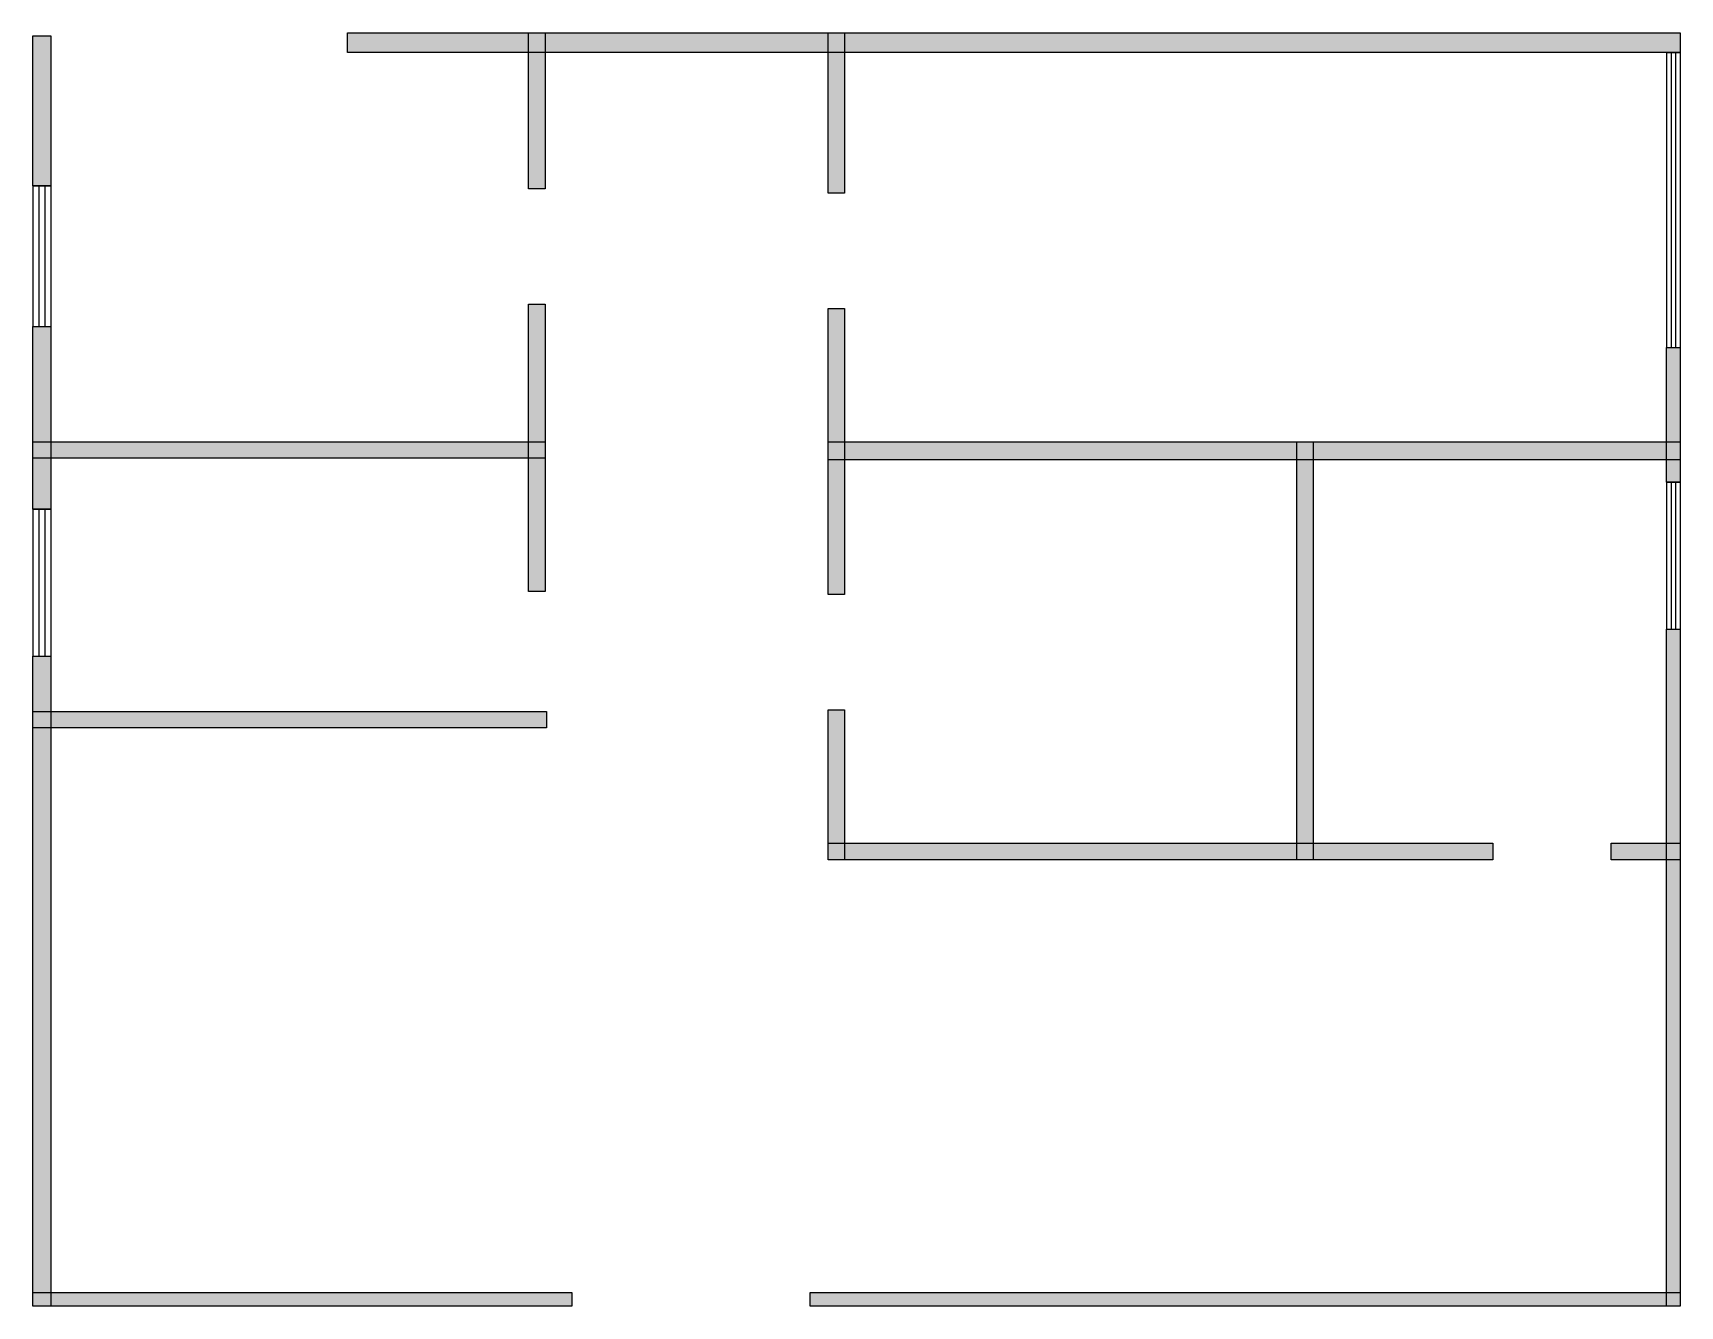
# Model space of a CAD drawing. Header units: millimetres. Extents: x 0 to 9680, y 0 to 7480.
import ezdxf

# ---------------------------------------------------------------- set-up
doc = ezdxf.new("R2010")
doc.units = ezdxf.units.MM
doc.layers.add('WALL', color=7, linetype='Continuous')
doc.layers.add('WINDOW', color=5, linetype='Continuous')

msp = doc.modelspace()

# ---------------------------------------------------------------- hatches: boundary and pattern name
at = {"layer": 'WALL'}
h = msp.add_hatch(color=256, dxfattribs=at)
h.dxf.hatch_style = 1
h.paths.add_polyline_path([(0, 7462.4), (105.6, 7462.4), (105.6, 6582.4), (0, 6582.4)])
h = msp.add_hatch(color=256, dxfattribs=at)
h.dxf.hatch_style = 1
h.paths.add_polyline_path([(1848, 7480), (9680, 7480), (9680, 7365.6), (1848, 7365.6)])
h = msp.add_hatch(color=256, dxfattribs=at)
h.dxf.hatch_style = 1
h.paths.add_polyline_path([(2912.8, 7480), (3009.6, 7480), (3009.6, 6564.8), (2912.8, 6564.8)])
h = msp.add_hatch(color=256, dxfattribs=at)
h.dxf.hatch_style = 1
h.paths.add_polyline_path([(4672.8, 7480), (4769.6, 7480), (4769.6, 6538.4), (4672.8, 6538.4)])
h = msp.add_hatch(color=256, dxfattribs=at)
h.dxf.hatch_style = 1
h.paths.add_polyline_path([(2912.8, 5887.2), (3009.6, 5887.2), (3009.6, 4197.6), (2912.8, 4197.6)])
h = msp.add_hatch(color=256, dxfattribs=at)
h.dxf.hatch_style = 1
h.paths.add_polyline_path([(4672.8, 5860.8), (4769.6, 5860.8), (4769.6, 4180), (4672.8, 4180)])
h = msp.add_hatch(color=256, dxfattribs=at)
h.dxf.hatch_style = 1
h.paths.add_polyline_path([(0, 5755.2), (105.6, 5755.2), (105.6, 4681.6), (0, 4681.6)])
h = msp.add_hatch(color=256, dxfattribs=at)
h.dxf.hatch_style = 1
h.paths.add_polyline_path([(9600.8, 5632), (9680, 5632), (9680, 4840), (9600.8, 4840)])
h = msp.add_hatch(color=256, dxfattribs=at)
h.dxf.hatch_style = 1
h.paths.add_polyline_path([(0, 5077.6), (3009.6, 5077.6), (3009.6, 4980.8), (0, 4980.8)])
h = msp.add_hatch(color=256, dxfattribs=at)
h.dxf.hatch_style = 1
h.paths.add_polyline_path([(4672.8, 5077.6), (9680, 5077.6), (9680, 4972), (4672.8, 4972)])
h = msp.add_hatch(color=256, dxfattribs=at)
h.dxf.hatch_style = 1
h.paths.add_polyline_path([(7427.2, 5077.6), (7524, 5077.6), (7524, 2622.4), (7427.2, 2622.4)])
h = msp.add_hatch(color=256, dxfattribs=at)
h.dxf.hatch_style = 1
h.paths.add_polyline_path([(9600.8, 3977.6), (9680, 3977.6), (9680, 0), (9600.8, 0)])
h = msp.add_hatch(color=256, dxfattribs=at)
h.dxf.hatch_style = 1
h.paths.add_polyline_path([(0, 3819.2), (105.6, 3819.2), (105.6, 0), (0, 0)])
h = msp.add_hatch(color=256, dxfattribs=at)
h.dxf.hatch_style = 1
h.paths.add_polyline_path([(0, 3493.6), (3018.4, 3493.6), (3018.4, 3396.8), (0, 3396.8)])
h = msp.add_hatch(color=256, dxfattribs=at)
h.dxf.hatch_style = 1
h.paths.add_polyline_path([(4672.8, 3502.4), (4769.6, 3502.4), (4769.6, 2622.4), (4672.8, 2622.4)])
h = msp.add_hatch(color=256, dxfattribs=at)
h.dxf.hatch_style = 1
h.paths.add_polyline_path([(4672.8, 2719.2), (8580, 2719.2), (8580, 2622.4), (4672.8, 2622.4)])
h = msp.add_hatch(color=256, dxfattribs=at)
h.dxf.hatch_style = 1
h.paths.add_polyline_path([(9275.2, 2719.2), (9680, 2719.2), (9680, 2622.4), (9275.2, 2622.4)])
h = msp.add_hatch(color=256, dxfattribs=at)
h.dxf.hatch_style = 1
h.paths.add_polyline_path([(0, 79.2), (3168, 79.2), (3168, 0), (0, 0)])
h = msp.add_hatch(color=256, dxfattribs=at)
h.dxf.hatch_style = 1
h.paths.add_polyline_path([(4567.2, 79.2), (9680, 79.2), (9680, 0), (4567.2, 0)])

# ---------------------------------------------------------------- linework, layer by layer
for points in [[(0, 7462.4), (105.6, 7462.4), (105.6, 6582.4), (0, 6582.4)], [(1848, 7480), (9680, 7480), (9680, 7365.6), (1848, 7365.6)], [(2912.8, 7480), (3009.6, 7480), (3009.6, 6564.8), (2912.8, 6564.8)], [(4672.8, 7480), (4769.6, 7480), (4769.6, 6538.4), (4672.8, 6538.4)], [(2912.8, 5887.2), (3009.6, 5887.2), (3009.6, 4197.6), (2912.8, 4197.6)], [(4672.8, 5860.8), (4769.6, 5860.8), (4769.6, 4180), (4672.8, 4180)], [(0, 5755.2), (105.6, 5755.2), (105.6, 4681.6), (0, 4681.6)], [(9600.8, 5632), (9680, 5632), (9680, 4840), (9600.8, 4840)], [(0, 5077.6), (3009.6, 5077.6), (3009.6, 4980.8), (0, 4980.8)], [(4672.8, 5077.6), (9680, 5077.6), (9680, 4972), (4672.8, 4972)], [(7427.2, 5077.6), (7524, 5077.6), (7524, 2622.4), (7427.2, 2622.4)], [(9600.8, 3977.6), (9680, 3977.6), (9680, 0), (9600.8, 0)], [(0, 3819.2), (105.6, 3819.2), (105.6, 0), (0, 0)], [(0, 3493.6), (3018.4, 3493.6), (3018.4, 3396.8), (0, 3396.8)], [(4672.8, 3502.4), (4769.6, 3502.4), (4769.6, 2622.4), (4672.8, 2622.4)], [(4672.8, 2719.2), (8580, 2719.2), (8580, 2622.4), (4672.8, 2622.4)], [(9275.2, 2719.2), (9680, 2719.2), (9680, 2622.4), (9275.2, 2622.4)], [(0, 79.2), (3168, 79.2), (3168, 0), (0, 0)], [(4567.2, 79.2), (9680, 79.2), (9680, 0), (4567.2, 0)]]:
    msp.add_lwpolyline(points, close=True, dxfattribs=at)
at = {"layer": 'WINDOW'}
for p, q in [((9600.8, 7365.6), (9600.8, 5632)), ((9600.8, 7365.6), (9680, 7365.6)), ((9627.2, 7365.6), (9627.2, 5632)), ((9653.6, 7365.6), (9653.6, 5632)), ((9680, 7365.6), (9680, 5632)), ((0, 6582.4), (0, 5755.2)), ((0, 6582.4), (105.6, 6582.4)), ((35.2, 6582.4), (35.2, 5755.2)), ((70.4, 6582.4), (70.4, 5755.2)), ((105.6, 6582.4), (105.6, 5755.2)), ((0, 5755.2), (105.6, 5755.2)), ((9600.8, 5632), (9680, 5632)), ((9600.8, 4840), (9600.8, 3977.6)), ((9600.8, 4840), (9680, 4840)), ((9627.2, 4840), (9627.2, 3977.6)), ((9653.6, 4840), (9653.6, 3977.6)), ((9680, 4840), (9680, 3977.6)), ((0, 4681.6), (0, 3819.2)), ((0, 4681.6), (105.6, 4681.6)), ((35.2, 4681.6), (35.2, 3819.2)), ((70.4, 4681.6), (70.4, 3819.2)), ((105.6, 4681.6), (105.6, 3819.2)), ((9600.8, 3977.6), (9680, 3977.6)), ((0, 3819.2), (105.6, 3819.2))]:
    msp.add_line(p, q, dxfattribs=at)

doc.saveas('drawing.dxf')
